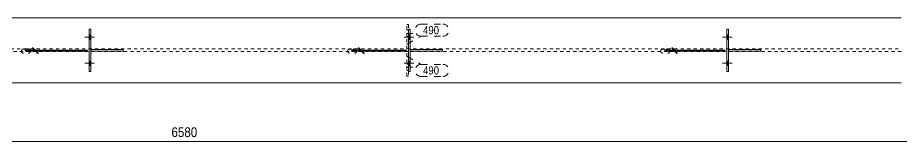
# Model space of a CAD drawing. Header units: millimetres. Extents: x 2 to 1174, y 1 to 825.
# Drawn here: x 608.9 to 880.9, y 526.4 to 566.8 of the extents above; entities that cross this region are included whole.
import ezdxf

# ---------------------------------------------------------------- set-up
doc = ezdxf.new("R2010")
doc.units = ezdxf.units.MM
for name, pattern in [('XKITLINE00', [0]), ('XKITLINE01', [4, 1, -1, 1, -1]), ('XKITLINE02', [4, 2, -2])]:
    doc.linetypes.add(name, pattern=pattern)
for name, color, linetype, lineweight in [('Bolt', 3, 'Continuous', 0), ('Dimensions', 7, 'Continuous', 0), ('Part', 2, 'Continuous', 0), ('PartMark', 7, 'Continuous', 0)]:
    doc.layers.add(name, color=color, linetype=linetype, lineweight=lineweight)
doc.styles.add('ARIAL', font='ARIAL.TTF')

# ---------------------------------------------------------------- blocks, each defined once
blk = doc.blocks.new('*A82')
at = {"layer": 'Part', "color": 2, "linetype": 'XKITLINE00', "lineweight": 0}
for p, q in [((684.61, 566.83), (586.73, 566.83)), ((782.91, 566.83), (684.71, 566.83)), ((880.89, 566.83), (783.01, 566.83)), ((684.61, 546.83), (586.73, 546.83)), ((782.91, 546.83), (684.71, 546.83)), ((880.89, 546.83), (783.01, 546.83))]:
    blk.add_line(p, q, dxfattribs=at)
at = {"layer": 'Part', "color": 7, "linetype": 'XKITLINE01', "lineweight": 0}
for p, q in [((586.73, 557.23), (684.61, 557.23)), ((684.61, 556.43), (586.73, 556.43)), ((684.71, 557.23), (782.91, 557.23)), ((782.91, 556.43), (684.71, 556.43)), ((783.01, 557.23), (880.89, 557.23)), ((880.89, 556.43), (783.01, 556.43))]:
    blk.add_line(p, q, dxfattribs=at)
blk = doc.blocks.new('*A101')
at = {"layer": 'Part', "color": 2, "linetype": 'XKITLINE00', "lineweight": 0}
for p, q in [((631.41, 557.08), (641.41, 557.08)), ((641.41, 556.58), (631.41, 556.58)), ((641.41, 556.58), (641.41, 557.08))]:
    blk.add_line(p, q, dxfattribs=at)
at = {"layer": 'Part', "color": 7, "linetype": 'XKITLINE01', "lineweight": 0}
blk.add_line((631.41, 556.58), (631.41, 557.08), dxfattribs=at)
blk.add_line((631.41, 556.58), (631.41, 557.08), dxfattribs=at)
blk = doc.blocks.new('*A102')
at = {"layer": 'Part', "color": 2, "linetype": 'XKITLINE00', "lineweight": 0}
for p, q in [((630.91, 550.33), (630.91, 563.33)), ((630.91, 563.33), (631.41, 563.33)), ((631.41, 563.33), (631.41, 550.33)), ((631.41, 550.33), (630.91, 550.33))]:
    blk.add_line(p, q, dxfattribs=at)
blk = doc.blocks.new('*A103')
at = {"layer": 'Part', "color": 2, "linetype": 'XKITLINE00', "lineweight": 0}
for p, q in [((729.71, 557.08), (739.71, 557.08)), ((739.71, 556.58), (729.71, 556.58)), ((739.71, 556.58), (739.71, 557.08))]:
    blk.add_line(p, q, dxfattribs=at)
at = {"layer": 'Part', "color": 7, "linetype": 'XKITLINE01', "lineweight": 0}
blk.add_line((729.71, 556.58), (729.71, 557.08), dxfattribs=at)
blk.add_line((729.71, 556.58), (729.71, 557.08), dxfattribs=at)
blk = doc.blocks.new('*A104')
at = {"layer": 'Part', "color": 7, "linetype": 'XKITLINE01', "lineweight": 0}
for p, q in [((728.71, 557.23), (728.71, 564.73)), ((728.71, 564.73), (729.21, 564.73)), ((729.21, 564.73), (729.21, 557.23)), ((728.71, 558.73), (729.21, 558.73)), ((729.21, 557.23), (728.71, 557.23))]:
    blk.add_line(p, q, dxfattribs=at)
blk = doc.blocks.new('*A105')
at = {"layer": 'Part', "color": 2, "linetype": 'XKITLINE00', "lineweight": 0}
for p, q in [((729.21, 550.33), (729.21, 563.33)), ((729.21, 563.33), (729.71, 563.33)), ((729.71, 563.33), (729.71, 550.33)), ((729.71, 550.33), (729.21, 550.33))]:
    blk.add_line(p, q, dxfattribs=at)
blk = doc.blocks.new('*A106')
at = {"layer": 'Part', "color": 7, "linetype": 'XKITLINE01', "lineweight": 0}
for p, q in [((728.71, 548.93), (728.71, 556.43)), ((728.71, 556.43), (729.21, 556.43)), ((729.21, 556.43), (729.21, 548.93)), ((728.71, 554.93), (729.21, 554.93)), ((729.21, 548.93), (728.71, 548.93))]:
    blk.add_line(p, q, dxfattribs=at)
blk = doc.blocks.new('*A107')
at = {"layer": 'Part', "color": 2, "linetype": 'XKITLINE00', "lineweight": 0}
for p, q in [((827.69, 557.08), (837.69, 557.08)), ((837.69, 556.58), (827.69, 556.58)), ((837.69, 556.58), (837.69, 557.08))]:
    blk.add_line(p, q, dxfattribs=at)
at = {"layer": 'Part', "color": 7, "linetype": 'XKITLINE01', "lineweight": 0}
blk.add_line((827.69, 556.58), (827.69, 557.08), dxfattribs=at)
blk.add_line((827.69, 556.58), (827.69, 557.08), dxfattribs=at)
blk = doc.blocks.new('*A108')
at = {"layer": 'Part', "color": 2, "linetype": 'XKITLINE00', "lineweight": 0}
for p, q in [((827.19, 550.33), (827.19, 563.33)), ((827.19, 563.33), (827.69, 563.33)), ((827.69, 563.33), (827.69, 550.33)), ((827.69, 550.33), (827.19, 550.33))]:
    blk.add_line(p, q, dxfattribs=at)
blk = doc.blocks.new('*A136')
at = {"layer": 'Bolt'}
for points in [[(630.91, 561.53), (631.41, 561.53), (631.41, 560.13), (630.91, 560.13)], [(630.91, 561.53), (631.41, 561.53), (631.41, 560.13), (630.91, 560.13)], [(630.91, 553.53), (631.41, 553.53), (631.41, 552.13), (630.91, 552.13)], [(630.91, 553.53), (631.41, 553.53), (631.41, 552.13), (630.91, 552.13)]]:
    blk.add_hatch(color=3, dxfattribs=at).paths.add_polyline_path(points, flags=17)
at = {"layer": 'Bolt', "color": 3, "linetype": 'XKITLINE00', "lineweight": 0}
for p, q in [((632.57, 560.83), (629.57, 560.83)), ((632.57, 560.83), (629.57, 560.83)), ((631.41, 561.53), (630.91, 561.53)), ((631.41, 561.53), (630.91, 561.53)), ((631.41, 560.13), (630.91, 560.13)), ((631.41, 560.13), (630.91, 560.13)), ((632.57, 552.83), (629.57, 552.83)), ((632.57, 552.83), (629.57, 552.83)), ((631.41, 553.53), (630.91, 553.53)), ((631.41, 553.53), (630.91, 553.53)), ((631.41, 552.13), (630.91, 552.13)), ((631.41, 552.13), (630.91, 552.13))]:
    blk.add_line(p, q, dxfattribs=at)
blk = doc.blocks.new('*A137')
at = {"layer": 'Bolt', "color": 3, "linetype": 'XKITLINE02', "lineweight": 0}
for p, q in [((730.56, 562.03), (727.56, 562.03)), ((729.21, 563.01), (728.71, 563.01)), ((729.21, 561.05), (728.71, 561.05))]:
    blk.add_line(p, q, dxfattribs=at)
blk = doc.blocks.new('*A138')
at = {"layer": 'Bolt'}
for points in [[(729.21, 561.53), (729.71, 561.53), (729.71, 560.13), (729.21, 560.13)], [(729.21, 561.53), (729.71, 561.53), (729.71, 560.13), (729.21, 560.13)], [(729.21, 553.53), (729.71, 553.53), (729.71, 552.13), (729.21, 552.13)], [(729.21, 553.53), (729.71, 553.53), (729.71, 552.13), (729.21, 552.13)]]:
    blk.add_hatch(color=3, dxfattribs=at).paths.add_polyline_path(points, flags=17)
at = {"layer": 'Bolt', "color": 3, "linetype": 'XKITLINE00', "lineweight": 0}
for p, q in [((730.87, 560.83), (727.87, 560.83)), ((730.87, 560.83), (727.87, 560.83)), ((729.71, 561.53), (729.21, 561.53)), ((729.71, 561.53), (729.21, 561.53)), ((729.71, 560.13), (729.21, 560.13)), ((729.71, 560.13), (729.21, 560.13)), ((730.87, 552.83), (727.87, 552.83)), ((730.87, 552.83), (727.87, 552.83)), ((729.71, 553.53), (729.21, 553.53)), ((729.71, 553.53), (729.21, 553.53)), ((729.71, 552.13), (729.21, 552.13)), ((729.71, 552.13), (729.21, 552.13))]:
    blk.add_line(p, q, dxfattribs=at)
blk = doc.blocks.new('*A139')
at = {"layer": 'Bolt', "color": 3, "linetype": 'XKITLINE02', "lineweight": 0}
for p, q in [((729.21, 552.61), (728.71, 552.61)), ((730.56, 551.63), (727.56, 551.63)), ((729.21, 550.65), (728.71, 550.65))]:
    blk.add_line(p, q, dxfattribs=at)
blk = doc.blocks.new('*A140')
at = {"layer": 'Bolt'}
for points in [[(827.19, 561.53), (827.69, 561.53), (827.69, 560.13), (827.19, 560.13)], [(827.19, 561.53), (827.69, 561.53), (827.69, 560.13), (827.19, 560.13)], [(827.19, 553.53), (827.69, 553.53), (827.69, 552.13), (827.19, 552.13)], [(827.19, 553.53), (827.69, 553.53), (827.69, 552.13), (827.19, 552.13)]]:
    blk.add_hatch(color=3, dxfattribs=at).paths.add_polyline_path(points, flags=17)
at = {"layer": 'Bolt', "color": 3, "linetype": 'XKITLINE00', "lineweight": 0}
for p, q in [((828.85, 560.83), (825.85, 560.83)), ((828.85, 560.83), (825.85, 560.83)), ((827.69, 561.53), (827.19, 561.53)), ((827.69, 561.53), (827.19, 561.53)), ((827.69, 560.13), (827.19, 560.13)), ((827.69, 560.13), (827.19, 560.13)), ((828.85, 552.83), (825.85, 552.83)), ((828.85, 552.83), (825.85, 552.83)), ((827.69, 553.53), (827.19, 553.53)), ((827.69, 553.53), (827.19, 553.53)), ((827.69, 552.13), (827.19, 552.13)), ((827.69, 552.13), (827.19, 552.13))]:
    blk.add_line(p, q, dxfattribs=at)
blk = doc.blocks.new('*A286')
at = {"layer": 'Dimensions', "color": 7, "linetype": 'XKITLINE00', "lineweight": 0}
for p, q in [((397.22, 556.23), (397.22, 526.43)), ((924.19, 556.23), (924.19, 526.43)), ((398.07, 529.68), (396.38, 527.98)), ((397.22, 528.83), (924.19, 528.83)), ((925.04, 529.68), (923.34, 527.98))]:
    blk.add_line(p, q, dxfattribs=at)
at = {"layer": 'Dimensions', "color": 3}
for p in [(397.22, 528.83), (924.19, 528.83)]:
    blk.add_point(p, dxfattribs=at)
at = {"layer": 'Dimensions', "color": 3, "style": 'ARIAL', "width": 0.85}
blk.add_text('9990', height=3, rotation=90.0002, dxfattribs=at).set_placement((922.99, 530.13))
blk.add_text('6580', height=3, dxfattribs=at).set_placement((656.26, 530.18))
blk = doc.blocks.new('*A309')
at = {"layer": 'Dimensions', "color": 7, "linetype": 'XKITLINE00', "lineweight": 0}
for p, q in [((613.47, 557.68), (615.17, 555.98)), ((630.41, 556.83), (611.47, 556.83)), ((630.41, 556.58), (611.47, 556.58)), ((613.47, 557.43), (615.17, 555.73)), ((614.32, 556.58), (614.32, 556.83))]:
    blk.add_line(p, q, dxfattribs=at)
at = {"layer": 'Dimensions', "color": 3}
for p in [(614.32, 556.83), (614.32, 556.58)]:
    blk.add_point(p, dxfattribs=at)
at = {"layer": 'Dimensions', "color": 3, "style": 'ARIAL', "width": 0.85}
blk.add_text('3', height=3, rotation=90.0002, dxfattribs=at).set_placement((612.97, 555.59))
blk = doc.blocks.new('*A310')
at = {"layer": 'Dimensions', "color": 7, "linetype": 'XKITLINE00', "lineweight": 0}
for p, q in [((713.87, 557.68), (715.57, 555.98)), ((728.71, 556.83), (711.87, 556.83)), ((728.71, 556.58), (711.87, 556.58)), ((713.87, 557.43), (715.57, 555.73)), ((714.72, 556.58), (714.72, 556.83))]:
    blk.add_line(p, q, dxfattribs=at)
at = {"layer": 'Dimensions', "color": 3}
for p in [(714.72, 556.83), (714.72, 556.58)]:
    blk.add_point(p, dxfattribs=at)
at = {"layer": 'Dimensions', "color": 3, "style": 'ARIAL', "width": 0.85}
blk.add_text('3', height=3, rotation=90.0002, dxfattribs=at).set_placement((713.37, 555.59))
blk = doc.blocks.new('*A311')
at = {"layer": 'Dimensions', "color": 7, "linetype": 'XKITLINE00', "lineweight": 0}
for p, q in [((810.27, 557.68), (811.97, 555.98)), ((826.69, 556.83), (808.27, 556.83)), ((826.69, 556.58), (808.27, 556.58)), ((810.27, 557.43), (811.97, 555.73)), ((811.12, 556.58), (811.12, 556.83))]:
    blk.add_line(p, q, dxfattribs=at)
at = {"layer": 'Dimensions', "color": 3}
for p in [(811.12, 556.83), (811.12, 556.58)]:
    blk.add_point(p, dxfattribs=at)
at = {"layer": 'Dimensions', "color": 3, "style": 'ARIAL', "width": 0.85}
blk.add_text('3', height=3, rotation=90.0002, dxfattribs=at).set_placement((809.77, 555.59))
blk = doc.blocks.new('*A321')
at = {"layer": 'PartMark', "color": 7, "linetype": 'XKITLINE02', "lineweight": 0}
for p, q in [((728.84, 554.9), (733.08, 552.51)), ((733.08, 552.51), (739.84, 552.51)), ((733.08, 548.81), (739.84, 548.81))]:
    blk.add_line(p, q, dxfattribs=at)
for centre, start, end in [((733.08, 550.66), 90, 270), ((739.84, 550.66), 270, 90)]:
    blk.add_arc(centre, 1.85, start, end, dxfattribs=at)
at = {"layer": 'PartMark', "color": 3, "style": 'ARIAL', "width": 0.85}
blk.add_text('490', height=2.5, dxfattribs=at).set_placement((733.68, 549.41))
blk = doc.blocks.new('*A322')
at = {"layer": 'PartMark', "color": 7, "linetype": 'XKITLINE02', "lineweight": 0}
for p, q in [((733.08, 564.85), (739.84, 564.85)), ((728.84, 558.76), (733.08, 561.15)), ((733.08, 561.15), (739.84, 561.15))]:
    blk.add_line(p, q, dxfattribs=at)
for centre, start, end in [((733.08, 563), 90, 270), ((739.84, 563), 270, 90)]:
    blk.add_arc(centre, 1.85, start, end, dxfattribs=at)
at = {"layer": 'PartMark', "color": 3, "style": 'ARIAL', "width": 0.85}
blk.add_text('490', height=2.5, dxfattribs=at).set_placement((733.68, 561.75))

msp = doc.modelspace()

# ---------------------------------------------------------------- block references
at = {"lineweight": 0}
for name in ['*A102', '*A104', '*A322', '*A105', '*A108', '*A136', '*A137', '*A138', '*A140', '*A309', '*A310', '*A311', '*A286', '*A101', '*A106', '*A103', '*A107', '*A139', '*A321']:
    msp.add_blockref(name, (0, 0), dxfattribs=at)
at = {"layer": 'Part', "lineweight": 0}
msp.add_blockref('*A82', (0, 0), dxfattribs=at)

doc.saveas('drawing.dxf')
